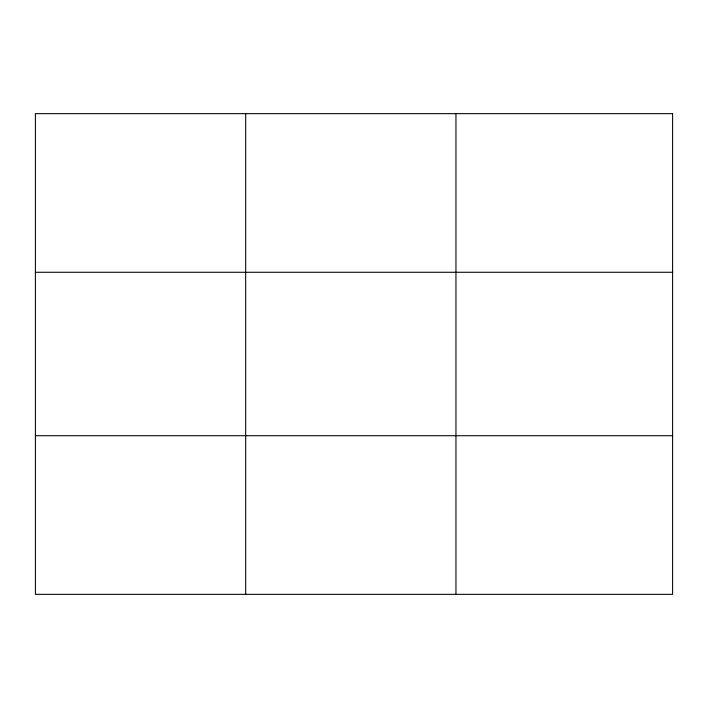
<?xml version="1.0" encoding="UTF-8"?>
<svg xmlns="http://www.w3.org/2000/svg" width="708" height="708" viewBox="0 0 708 708"><rect width="100%" height="100%" fill="white"/><g stroke="black" fill="none" stroke-linecap="round" stroke-linejoin="round"><path stroke-width="1.06" d="M245.676 113.652L245.676 594.348M455.952 113.652L455.952 594.348M35.4 272.279L672.6 272.279M35.4 435.721L672.6 435.721M672.6 113.652L672.6 594.348L35.4 594.348L35.4 113.652L672.6 113.652"/></g></svg>
